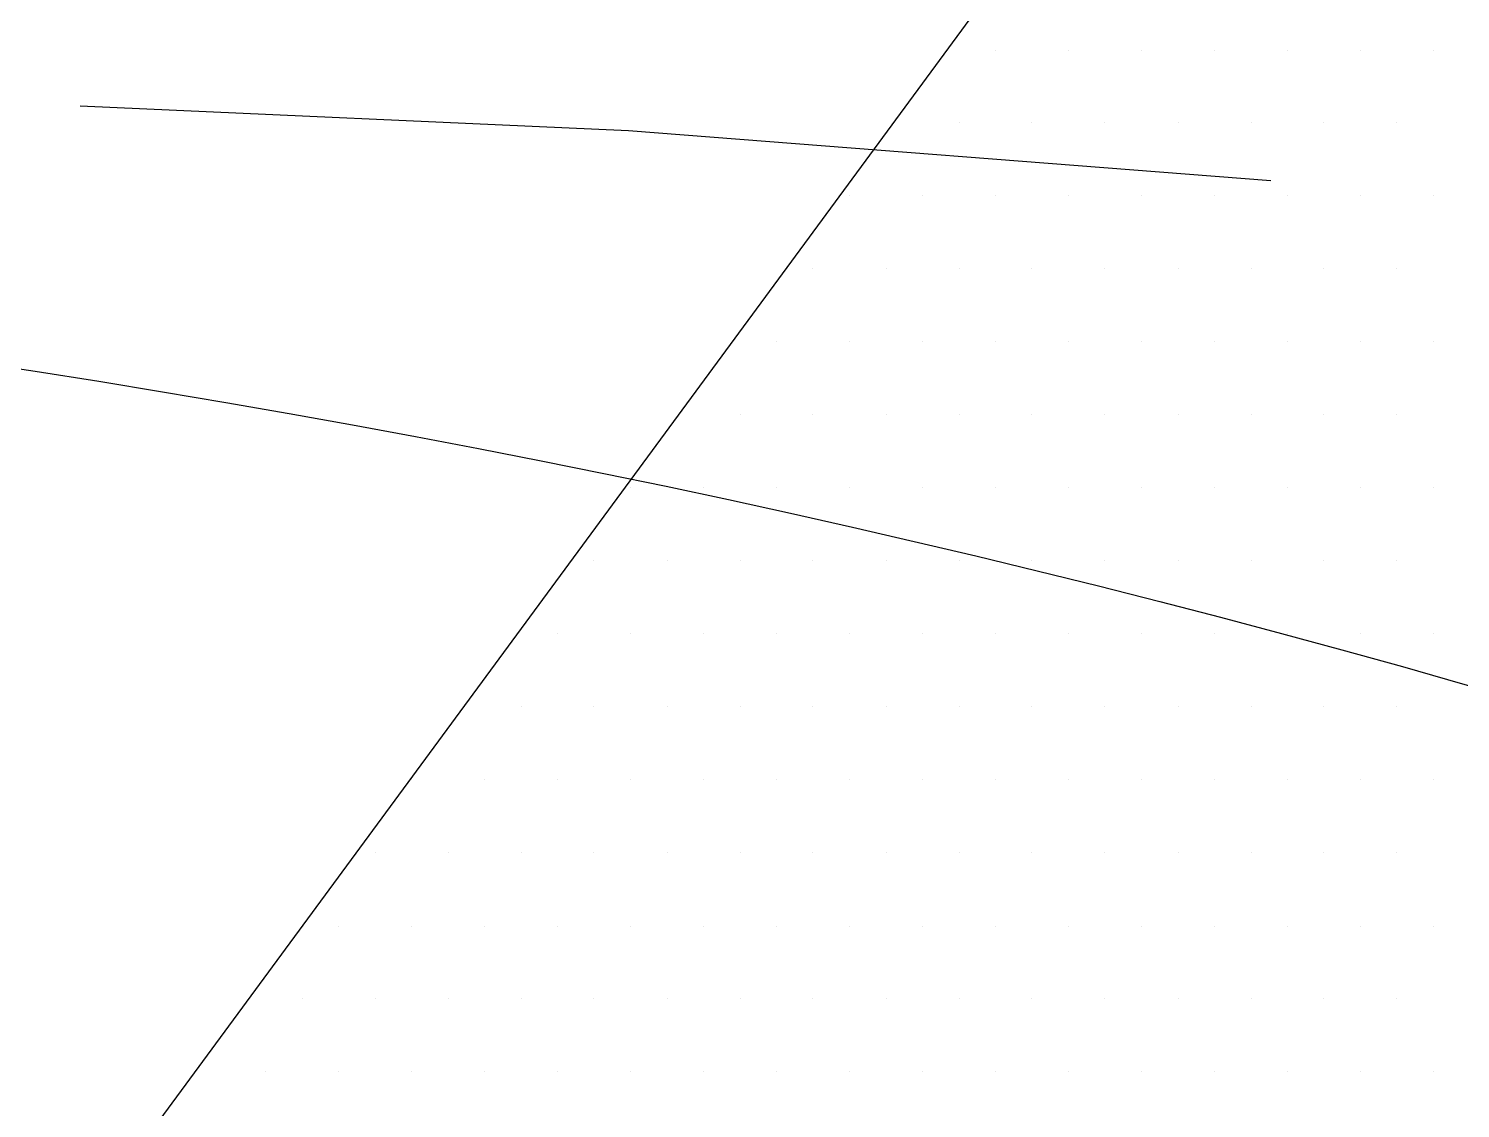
# Paper-space layout 'TOP_A1_00200_01-01-2017_MODELE' of a CAD drawing. Header units: millimetres. Extents: x -52 to 293, y -3 to 294.
# Drawn here: x -10.402 to -8.603, y 67.999 to 69.356 of the extents above; entities that cross this region are included whole.
import ezdxf

# ---------------------------------------------------------------- set-up
doc = ezdxf.new("R2010")
doc.units = ezdxf.units.MM
doc.header["$LTSCALE"] = 2
doc.linetypes.add('CACHEX2', pattern=[0.75, 0.5, -0.25])
for name, color, linetype in [('CALQUE_7', 4, 'Continuous'), ('CARTOUCHE', 7, 'Continuous'), ('rosace', 7, 'Continuous')]:
    doc.layers.add(name, color=color, linetype=linetype)

# ---------------------------------------------------------------- blocks, each defined once
blk = doc.blocks.new('A$C715108E3')
at = {"layer": 'CALQUE_7', "color": 131}
for p, q in [((-0.4948, -0.6724), (-0.4948, -0.6724)), ((-0.4339, -0.6724), (-0.4339, -0.6724)), ((-0.3418, -0.6724), (-0.3418, -0.6724)), ((-0.2508, -0.6724), (-0.2508, -0.6724)), ((-0.1587, -0.6724), (-0.1587, -0.6724)), ((-0.0667, -0.6724), (-0.0667, -0.6724)), ((0.0251, -0.6724), (0.0251, -0.6724)), ((0.1166, -0.6724), (0.1166, -0.6724)), ((-0.5622, -0.7635), (-0.5622, -0.7635)), ((-0.4796, -0.7635), (-0.4796, -0.7635)), ((-0.3883, -0.7635), (-0.3883, -0.7635)), ((-0.2963, -0.7635), (-0.2963, -0.7635)), ((-0.2043, -0.7635), (-0.2043, -0.7635)), ((-0.1124, -0.7635), (-0.1124, -0.7635)), ((-0.021, -0.7635), (-0.021, -0.7635)), ((0.0708, -0.7635), (0.0708, -0.7635)), ((-0.6293, -0.855), (-0.6293, -0.855)), ((-0.6172, -0.855), (-0.6172, -0.855)), ((-0.5255, -0.855), (-0.5255, -0.855)), ((-0.4339, -0.855), (-0.4339, -0.855)), ((-0.3418, -0.855), (-0.3418, -0.855)), ((-0.2508, -0.855), (-0.2508, -0.855)), ((-0.1587, -0.855), (-0.1587, -0.855)), ((-0.0667, -0.855), (-0.0667, -0.855)), ((0.0251, -0.855), (0.0251, -0.855)), ((0.1166, -0.855), (0.1166, -0.855)), ((-0.697, -0.9472), (-0.697, -0.9472)), ((-0.6634, -0.9472), (-0.6634, -0.9472)), ((-0.5712, -0.9472), (-0.5712, -0.9472)), ((-0.4796, -0.9472), (-0.4796, -0.9472)), ((-0.3883, -0.9472), (-0.3883, -0.9472)), ((-0.2963, -0.9472), (-0.2963, -0.9472)), ((-0.2043, -0.9472), (-0.2043, -0.9472)), ((-0.1124, -0.9472), (-0.1124, -0.9472)), ((-0.021, -0.9472), (-0.021, -0.9472)), ((0.0708, -0.9472), (0.0708, -0.9472)), ((-0.765, -1.0386), (-0.765, -1.0386)), ((-0.7088, -1.0386), (-0.7088, -1.0386)), ((-0.6172, -1.0386), (-0.6172, -1.0386)), ((-0.5255, -1.0386), (-0.5255, -1.0386)), ((-0.4339, -1.0386), (-0.4339, -1.0386)), ((-0.3418, -1.0386), (-0.3418, -1.0386)), ((-0.2508, -1.0386), (-0.2508, -1.0386)), ((-0.1587, -1.0386), (-0.1587, -1.0386)), ((-0.0667, -1.0386), (-0.0667, -1.0386)), ((0.0251, -1.0386), (0.0251, -1.0386)), ((0.1166, -1.0386), (0.1166, -1.0386)), ((-0.8323, -1.1301), (-0.8323, -1.1301)), ((-0.7549, -1.1301), (-0.7549, -1.1301)), ((-0.6634, -1.1301), (-0.6634, -1.1301)), ((-0.5712, -1.1301), (-0.5712, -1.1301)), ((-0.4796, -1.1301), (-0.4796, -1.1301)), ((-0.3883, -1.1301), (-0.3883, -1.1301)), ((-0.2963, -1.1301), (-0.2963, -1.1301)), ((-0.2043, -1.1301), (-0.2043, -1.1301)), ((-0.1124, -1.1301), (-0.1124, -1.1301)), ((-0.021, -1.1301), (-0.021, -1.1301)), ((0.0708, -1.1301), (0.0708, -1.1301)), ((-0.9, -1.2223), (-0.9, -1.2223)), ((-0.8921, -1.2223), (-0.8921, -1.2223)), ((-0.8008, -1.2223), (-0.8008, -1.2223)), ((-0.7088, -1.2223), (-0.7088, -1.2223)), ((-0.6172, -1.2223), (-0.6172, -1.2223)), ((-0.5255, -1.2223), (-0.5255, -1.2223)), ((-0.4339, -1.2223), (-0.4339, -1.2223)), ((-0.3418, -1.2223), (-0.3418, -1.2223)), ((-0.2508, -1.2223), (-0.2508, -1.2223)), ((-0.1587, -1.2223), (-0.1587, -1.2223)), ((-0.0667, -1.2223), (-0.0667, -1.2223)), ((0.0251, -1.2223), (0.0251, -1.2223)), ((0.1166, -1.2223), (0.1166, -1.2223)), ((-0.9672, -1.3138), (-0.9672, -1.3138)), ((-0.9386, -1.3138), (-0.9386, -1.3138)), ((-0.8465, -1.3138), (-0.8465, -1.3138)), ((-0.7549, -1.3138), (-0.7549, -1.3138)), ((-0.6634, -1.3138), (-0.6634, -1.3138)), ((-0.5712, -1.3138), (-0.5712, -1.3138)), ((-0.4796, -1.3138), (-0.4796, -1.3138)), ((-0.3883, -1.3138), (-0.3883, -1.3138)), ((-0.2963, -1.3138), (-0.2963, -1.3138)), ((-0.2043, -1.3138), (-0.2043, -1.3138)), ((-0.1124, -1.3138), (-0.1124, -1.3138)), ((-0.021, -1.3138), (-0.021, -1.3138)), ((0.0708, -1.3138), (0.0708, -1.3138)), ((-1.0353, -1.4052), (-1.0353, -1.4052)), ((-0.9841, -1.4052), (-0.9841, -1.4052)), ((-0.8921, -1.4052), (-0.8921, -1.4052)), ((-0.8008, -1.4052), (-0.8008, -1.4052)), ((-0.7088, -1.4052), (-0.7088, -1.4052)), ((-0.6172, -1.4052), (-0.6172, -1.4052)), ((-0.5255, -1.4052), (-0.5255, -1.4052)), ((-0.4339, -1.4052), (-0.4339, -1.4052)), ((-0.3418, -1.4052), (-0.3418, -1.4052)), ((-0.2508, -1.4052), (-0.2508, -1.4052)), ((-0.1587, -1.4052), (-0.1587, -1.4052)), ((-0.0667, -1.4052), (-0.0667, -1.4052)), ((0.0251, -1.4052), (0.0251, -1.4052)), ((0.1166, -1.4052), (0.1166, -1.4052)), ((-1.1027, -1.4974), (-1.1027, -1.4974)), ((-1.0296, -1.4974), (-1.0296, -1.4974)), ((-0.9386, -1.4974), (-0.9386, -1.4974)), ((-0.8465, -1.4974), (-0.8465, -1.4974)), ((-0.7549, -1.4974), (-0.7549, -1.4974)), ((-0.6634, -1.4974), (-0.6634, -1.4974)), ((-0.5712, -1.4974), (-0.5712, -1.4974)), ((-0.4796, -1.4974), (-0.4796, -1.4974)), ((-0.3883, -1.4974), (-0.3883, -1.4974)), ((-0.2963, -1.4974), (-0.2963, -1.4974)), ((-0.2043, -1.4974), (-0.2043, -1.4974)), ((-0.1124, -1.4974), (-0.1124, -1.4974)), ((-0.021, -1.4974), (-0.021, -1.4974)), ((0.0708, -1.4974), (0.0708, -1.4974)), ((-1.1702, -1.5889), (-1.1702, -1.5889)), ((-1.1674, -1.5889), (-1.1674, -1.5889)), ((-1.0761, -1.5889), (-1.0761, -1.5889)), ((-0.9841, -1.5889), (-0.9841, -1.5889)), ((-0.8921, -1.5889), (-0.8921, -1.5889)), ((-0.8008, -1.5889), (-0.8008, -1.5889)), ((-0.7088, -1.5889), (-0.7088, -1.5889)), ((-0.6172, -1.5889), (-0.6172, -1.5889)), ((-0.5255, -1.5889), (-0.5255, -1.5889)), ((-0.4339, -1.5889), (-0.4339, -1.5889)), ((-0.3418, -1.5889), (-0.3418, -1.5889)), ((-0.2508, -1.5889), (-0.2508, -1.5889)), ((-0.1587, -1.5889), (-0.1587, -1.5889)), ((-0.0667, -1.5889), (-0.0667, -1.5889)), ((0.0251, -1.5889), (0.0251, -1.5889)), ((0.1166, -1.5889), (0.1166, -1.5889)), ((-1.2377, -1.6803), (-1.2377, -1.6803)), ((-1.2137, -1.6803), (-1.2137, -1.6803)), ((-1.1217, -1.6803), (-1.1217, -1.6803)), ((-1.0296, -1.6803), (-1.0296, -1.6803)), ((-0.9386, -1.6803), (-0.9386, -1.6803)), ((-0.8465, -1.6803), (-0.8465, -1.6803)), ((-0.7549, -1.6803), (-0.7549, -1.6803)), ((-0.6634, -1.6803), (-0.6634, -1.6803)), ((-0.5712, -1.6803), (-0.5712, -1.6803)), ((-0.4796, -1.6803), (-0.4796, -1.6803)), ((-0.3883, -1.6803), (-0.3883, -1.6803)), ((-0.2963, -1.6803), (-0.2963, -1.6803)), ((-0.2043, -1.6803), (-0.2043, -1.6803)), ((-0.1124, -1.6803), (-0.1124, -1.6803)), ((-0.021, -1.6803), (-0.021, -1.6803)), ((0.0708, -1.6803), (0.0708, -1.6803)), ((-1.3055, -1.7729), (-1.3055, -1.7729)), ((-1.2594, -1.7729), (-1.2594, -1.7729)), ((-1.1674, -1.7729), (-1.1674, -1.7729)), ((-1.0761, -1.7729), (-1.0761, -1.7729)), ((-0.9841, -1.7729), (-0.9841, -1.7729)), ((-0.8921, -1.7729), (-0.8921, -1.7729)), ((-0.8008, -1.7729), (-0.8008, -1.7729)), ((-0.7088, -1.7729), (-0.7088, -1.7729)), ((-0.6172, -1.7729), (-0.6172, -1.7729)), ((-0.5255, -1.7729), (-0.5255, -1.7729)), ((-0.4339, -1.7729), (-0.4339, -1.7729)), ((-0.3418, -1.7729), (-0.3418, -1.7729)), ((-0.2508, -1.7729), (-0.2508, -1.7729)), ((-0.1587, -1.7729), (-0.1587, -1.7729)), ((-0.0667, -1.7729), (-0.0667, -1.7729)), ((0.0251, -1.7729), (0.0251, -1.7729)), ((0.1166, -1.7729), (0.1166, -1.7729)), ((-1.373, -1.864), (-1.373, -1.864)), ((-1.305, -1.864), (-1.305, -1.864)), ((-1.2137, -1.864), (-1.2137, -1.864)), ((-1.1217, -1.864), (-1.1217, -1.864)), ((-1.0296, -1.864), (-1.0296, -1.864)), ((-0.9386, -1.864), (-0.9386, -1.864)), ((-0.8465, -1.864), (-0.8465, -1.864)), ((-0.7549, -1.864), (-0.7549, -1.864)), ((-0.6634, -1.864), (-0.6634, -1.864)), ((-0.5712, -1.864), (-0.5712, -1.864)), ((-0.4796, -1.864), (-0.4796, -1.864)), ((-0.3883, -1.864), (-0.3883, -1.864)), ((-0.2963, -1.864), (-0.2963, -1.864)), ((-0.2043, -1.864), (-0.2043, -1.864)), ((-0.1124, -1.864), (-0.1124, -1.864)), ((-0.021, -1.864), (-0.021, -1.864)), ((0.0708, -1.864), (0.0708, -1.864)), ((-1.4405, -1.9557), (-1.4405, -1.9557)), ((-1.3512, -1.9557), (-1.3512, -1.9557)), ((-1.2594, -1.9557), (-1.2594, -1.9557)), ((-1.1674, -1.9557), (-1.1674, -1.9557)), ((-1.0761, -1.9557), (-1.0761, -1.9557)), ((-0.9841, -1.9557), (-0.9841, -1.9557)), ((-0.8921, -1.9557), (-0.8921, -1.9557)), ((-0.8008, -1.9557), (-0.8008, -1.9557)), ((-0.7088, -1.9557), (-0.7088, -1.9557)), ((-0.6172, -1.9557), (-0.6172, -1.9557)), ((-0.5255, -1.9557), (-0.5255, -1.9557)), ((-0.4339, -1.9557), (-0.4339, -1.9557)), ((-0.3418, -1.9557), (-0.3418, -1.9557)), ((-0.2508, -1.9557), (-0.2508, -1.9557)), ((-0.1587, -1.9557), (-0.1587, -1.9557)), ((-0.0667, -1.9557), (-0.0667, -1.9557)), ((0.0251, -1.9557), (0.0251, -1.9557)), ((0.1166, -1.9557), (0.1166, -1.9557))]:
    blk.add_line(p, q, dxfattribs=at)
blk.add_lwpolyline([(4.8497, -5.4935), (3.9051, -3.7588), (-0.4601, -3.2749), (1.2763, -0.8417), (0, 0), (-1.7101, -2.322), (-3.5228, 1.6324), (-4.3907, 1.9382), (-5.4878, 2.0402), (-2.8588, -3.8274), (-4.4672, -5.9198), (-4.8244, -3.2921), (-5.1561, -2.8832)], dxfattribs=at)
blk = doc.blocks.new('A$C581E6685')
at = {"layer": 'rosace', "color": 32, "linetype": 'CACHEX2', "ltscale": 1.5}
blk.add_ellipse((-38.0538, 23.8138), major_axis=(-19.0311, -3.534), ratio=0.590567, dxfattribs=at)
at = {"layer": 'rosace', "color": 32}
blk.add_ellipse((-37.6144, 23.8499), major_axis=(-13.5768, -4.2839), ratio=0.791971, dxfattribs=at)
at = {"layer": 'CARTOUCHE'}
blk.add_blockref('A$C715108E3', (-31.6739, 36.3189), dxfattribs=at)

psp = doc.layouts.new('TOP_A1_00200_01-01-2017_MODELE')

# ---------------------------------------------------------------- block references
at = {"layer": 'CARTOUCHE'}
psp.add_blockref('A$C581E6685', (22.9208, 33.6824), dxfattribs=at)

doc.saveas('drawing.dxf')
